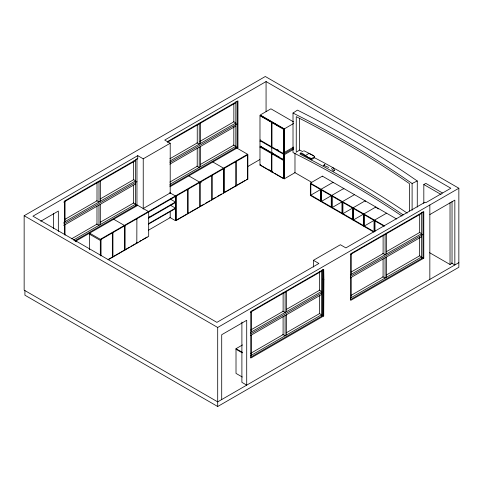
<?xml version="1.0" encoding="UTF-8"?>
<svg xmlns="http://www.w3.org/2000/svg" width="483" height="483" viewBox="0 0 483 483"><rect width="100%" height="100%" fill="white"/><g stroke="black" fill="none" stroke-linecap="round" stroke-linejoin="round"><path stroke-width="0.72" d="M96.974 206.181L96.974 224.154L71.508 238.862M97.005 182.103L97.005 200.831L65.006 219.306M133.616 185.025L133.616 203.005L100.241 222.271M133.64 160.954L133.64 179.676L100.265 198.948M135.645 159.583L135.62 205.704M197.221 148.305L197.221 166.279L169.823 182.097M197.245 124.982L197.245 142.956L169.847 158.774M233.814 126.425L233.814 145.154L200.517 164.377M233.844 103.851L233.844 121.825L199.89 141.428M235.849 101.732L235.825 147.852M241.892 322.034L241.892 382.349L246.71 385.126L246.71 320.289L221.709 334.719L221.709 399.562M283.098 316.655L283.098 334.628L250.611 353.387M283.123 292.577L283.123 311.306L250.635 330.058M319.547 295.608L319.547 313.588L286.383 332.733M319.577 271.537L319.577 290.259L286.407 309.41M321.581 270.166L321.551 316.287M323.9 279.651L323.713 269.345L250.786 311.45L250.786 358.072L323.713 315.967L323.9 279.651L322.91 279.132L322.91 269.617L322.885 315.52L250.635 357.233M383.079 258.93L383.079 276.904L351.153 295.342M383.11 235.601L383.11 253.581L351.177 272.014M419.636 237.075L419.636 255.797L386.376 275.002M419.667 214.494L419.667 232.474L386.4 251.679M421.671 212.381L421.641 258.502M423.784 258.194L423.784 211.572L350.694 253.768L350.664 300.408L423.784 258.194L422.577 257.499M322.91 279.132L322.91 315.496L323.713 315.96L322.511 315.272M403.202 214.911A1042.423 601.836 0 0 0 314.143 161.479L300.088 154.18C299.955 149.362 308.86 159.583 310.255 157.935L311.094 158.744L311.137 159.909L314.536 157.742L314.524 156.661L313.763 155.828L307.116 152.344L304.115 150.841L303.457 150.998M283.563 153.666L284.046 152.894L284.046 129.027L272.334 122.265L271.851 122.543L271.851 146.904L283.563 153.666L283.563 129.305L271.851 122.543M323.984 165.12L324.962 164.486M401.965 216.052A1042.139 601.673 0 0 0 303.59 157.935L293.012 152.556L293.012 113.04L297.468 110.112L308.287 115.618A1048.895 605.573 0 0 1 408.515 174.961L417.27 180.98L417.27 207.08M323.719 165.301L324.612 164.709M299.611 118.184L299.611 150.05L296.248 152.23L296.248 116.663L303.59 120.394A1042.139 601.673 0 0 1 403.202 179.344L409.385 183.594L409.385 211.011M305.6 155.496L308.975 153.322L313.763 155.828M314.536 156.74L311.137 158.901L300.088 153.177M458.85 262.643L217.7 401.874L24.15 290.132L24.15 215.72L265.3 76.495L458.85 188.237L458.85 267.28L217.7 406.505L24.917 295.204L24.917 290.573M170.209 193.598L170.209 143.24L143.234 158.816L137.752 155.653L32.935 216.167L216.897 322.372L318.901 263.476L313.419 260.313L313.419 267.081M313.419 260.313L340.4 244.736L345.882 247.9L425.028 202.208L425.831 202.673L450.826 188.237L266.067 81.567L164.727 140.076L170.209 143.24M167.323 141.664L237.95 100.887L237.95 147.508L169.913 186.788M63.738 202.129L135.645 160.61M167.281 142.346L235.849 102.764M40.753 221.22L58.334 211.071L58.334 231.423M63.708 222.367L135.645 180.835L133.356 179.513M169.871 161.074L235.849 122.984L233.555 121.662M63.708 223.913L136.985 181.608M169.871 162.62L237.189 123.757M63.708 225.452L135.62 183.938M169.871 164.166L235.825 126.087M259.981 115.691L260.464 115.413L272.255 122.217L271.772 122.495L259.981 115.691L259.981 140.052L271.772 146.856L271.772 122.495M73.404 240.081L135.62 204.164L133.326 202.836M169.841 184.403L235.825 146.307L233.531 144.985M74.702 240.878L136.961 204.931L136.985 158.297M169.841 185.943L237.159 147.08L237.189 101.195M75.475 241.313L137.752 205.36M90.104 233.977L89.621 234.255L100.313 240.431L100.796 240.154M143.234 208.523L170.209 192.946M259.981 141.223L260.464 140.945M283.563 129.305L284.046 129.027M293.682 121.964L270.915 108.82L260.222 114.996L284.288 128.889L293.724 123.437M89.621 249.735L89.621 233.144L100.313 239.32L247.616 154.276L247.616 178.976L246.318 179.73M100.555 255.398L100.555 239.737L175.426 196.515M187.857 189.396L187.857 213.758L176.144 220.52L175.667 220.242L175.667 196.376L247.857 154.753L247.857 179.115L236.066 185.925L235.583 185.647M261.182 147.013L260.705 147.291L260.705 146.361L279.953 157.476M112.11 233.621L112.587 233.343M124.379 226.539L124.862 226.261M175.426 197.07L175.903 196.792L175.903 219.825M199.491 183.178L201.441 182.049M223.551 169.279L224.034 169.002M148.444 217.616L175.426 202.039L170.209 199.026M149.012 217.35L150.298 216.607M148.444 218.171L175.426 202.594M271.772 148.027L272.255 147.75M148.444 223.695L175.426 208.119L170.209 205.112M247.845 166.496L259.806 159.589M148.444 224.16L175.426 208.584M272.255 152.755L271.772 153.033L271.772 147.472M260.464 147.152L259.981 146.935L259.981 165.089L260.464 164.812M148.372 230.258L170.209 217.646L170.209 211.632M293.724 147.025L284.288 152.477L283.805 152.199L283.805 129.166L282.549 128.442M293.724 148.142L284.288 153.588L282.984 152.839M293.724 149.253L284.288 154.699L259.981 140.668L259.981 146.222L283.563 159.843L284.046 159.559L284.046 154.56M108.12 259.516L129.583 247.121M130.887 246.372L135.439 243.746M136.737 242.991L138.041 242.243M139.339 241.488L141.29 240.365M142.594 239.61L147.146 236.984M169.762 217.386L175.426 220.659L189.082 212.774M190.38 212.019L198.187 207.515M199.491 206.766L204.043 204.134M205.341 203.385L209.894 200.753M211.198 200.004L215.75 197.378M217.048 196.623L221.6 193.997M235.909 185.738L223.551 192.868L223.551 168.169L212.858 161.998M237.213 184.983L245.014 180.479M108.192 259.751L112.75 257.119L112.75 232.758M112.267 256.841L112.829 257.071L124.62 250.266L124.62 225.845L125.103 225.627L125.103 249.989L124.62 249.711M125.103 249.989L136.816 243.227L136.894 218.817L136.333 219.083M187.458 213.432L187.935 213.709L199.727 206.905L199.727 182.477L200.21 182.266L200.21 206.627L199.727 206.35M200.21 206.627L211.922 199.865L211.922 175.504M223.792 192.451L224.275 192.729L224.275 168.368L223.792 168.585L223.792 193.007L212.001 199.817L212.001 175.456L211.439 175.721M224.275 192.729L235.988 185.967L235.988 161.612M259.981 165.089L271.694 171.851L272.171 171.574M271.851 153.787L271.851 171.942L272.334 171.664M271.851 171.942L283.563 178.704L284.046 178.426L284.046 160.767L259.981 146.935M274.531 173.21L284.288 178.843L294.98 172.666L294.98 153.051M373.89 232.124L310.352 195.434L310.352 183.087L322.384 176.138L396.621 218.998M310.829 183.92L310.829 195.156L320.966 189.306M321.527 190.097L321.527 201.333L331.658 195.482M332.219 196.267L332.219 207.509L342.356 201.659M354.468 194.661L342.435 201.61L342.435 213.957M342.918 202.443L342.918 213.679L353.049 207.835M353.61 208.62L353.61 219.856L363.747 214.005M423.82 203.379L423.82 184.53L425.831 183.377L442.446 192.971M364.309 214.796L364.309 226.032L373.806 220.55M386.557 213.19L374.524 220.133L374.524 231.749M24.15 215.72L217.7 327.468L458.85 188.237M250.454 312.26L321.581 271.192M350.338 254.589L421.671 213.408M429.84 214.561L454.841 200.125L454.841 264.962L451.4 262.975M250.454 332.479L321.581 291.418L319.287 290.096M350.338 274.815L421.671 233.633L419.377 232.305M250.659 333.904L322.91 292.191M350.543 276.24L423.005 234.4L423.005 211.844M250.429 335.582L321.551 294.521M350.308 277.918L421.641 236.736M242.303 377.024L236.012 373.395L236.012 348.696L242.514 344.94M236.495 348.974L236.012 349.251L242.303 352.88M250.429 355.808L321.551 314.747L319.263 313.419M350.308 298.144L421.641 256.956L419.353 255.634M350.519 299.569L422.981 257.729L422.981 234.418M429.574 252.694L450.029 264.497L452.034 263.344L452.034 201.52M333.644 171.03L334.604 170.221M293.012 113.04L303.59 118.413A1042.139 601.673 0 0 1 403.202 177.37L412.108 183.492L417.27 180.98M247.374 154.971L247.857 154.753M235.505 161.823L236.066 161.564L236.066 185.925M223.315 168.863L223.792 168.652M199.25 182.761L199.727 182.544M187.374 189.614L187.935 189.348L187.935 213.709M175.667 196.376L176.144 196.158L176.144 220.52M148.203 212.23L148.686 212.013L148.686 236.374L136.894 243.178L136.411 242.901M124.137 226.122L124.62 225.905M112.267 232.975L112.829 232.715L112.829 257.071M100.555 239.737L101.038 239.52L101.038 255.761M323.676 165.403L328.778 167.444M272.334 154.005L271.694 153.697L271.694 171.851M284.046 160.767L283.563 160.549L283.563 178.704M299.611 150.05L302.817 151.674M314.536 157.742L317.717 159.408A1047.494 604.764 0 0 1 407.187 213.106M423.82 184.53L441.082 194.498M260.705 115.829L272.014 122.356M272.497 122.634L273.752 123.364M275.008 124.089L281.293 127.717M277.133 149.458L278.431 150.207M365.643 201.671L365.166 200.837L353.133 207.787L353.133 220.133M375.376 207.292L375.859 207.569L375.859 207.014L363.826 213.957L363.826 226.31M376.988 208.221L378.286 208.97M281.239 158.219L282.519 158.961M294.793 172.558L311.77 182.363M310.352 183.087L384.589 225.947M310.352 183.643L384.088 226.213M236.761 146.82L237.95 147.508M236.924 148.1L247.616 154.276M268.922 169.696L270.22 170.445M260.222 164.951L267.377 169.08M268.675 169.829L273.227 172.461M310.829 195.156L320.561 200.777L320.561 189.535M321.527 201.333L331.26 206.953L331.26 195.712M332.219 207.509L341.952 213.124L341.952 201.888M342.918 213.679L352.65 219.3L352.65 208.064M353.61 219.856L363.343 225.476L363.343 214.235M364.309 226.032L374.041 231.653L374.041 220.411M196.961 142.793L199.25 144.115L199.25 123.889M382.82 253.412L385.114 254.74L385.114 234.515M247.374 178.837L247.857 179.115M235.505 185.689L235.988 185.967M196.931 166.116L199.225 167.438L199.225 147.218M382.796 276.741L385.084 278.063L385.084 257.844M223.315 192.729L223.792 193.007M188.793 175.89L199.491 182.061M211.439 199.588L211.922 199.865M199.25 206.627L199.727 206.905M169.762 192.687L175.426 195.959L175.426 220.659M136.556 204.671L148.444 211.536L148.444 212.647M96.715 200.662L99.009 201.991L99.009 181.765M282.839 311.143L285.127 312.465L285.127 292.239M113.686 219.252L124.379 225.428L124.379 250.128M136.333 242.949L136.816 243.227M96.691 223.991L98.979 225.313L98.979 205.094M282.809 334.465L285.103 335.788L285.103 315.568M124.137 249.989L124.62 250.266M236.012 348.696L242.303 352.324M75.257 241.029L76.477 241.856M332.811 167.486L334.598 170.197M331.567 168.344L333.348 171.054M450.029 202.679L450.029 264.497M429.84 204.985L429.84 279.397M412.108 183.492L412.108 210.334M386.448 233.742L386.448 253.967M386.424 257.071L386.424 277.29M375.001 220.966L375.001 231.46M351.226 254.076L351.226 274.302M351.201 277.405L351.201 297.625M343.775 189.046L343.775 188.491L331.743 195.434L331.743 207.787M333.077 182.87L333.077 182.314L321.044 189.258L321.044 201.61M322.384 176.138L322.384 176.693M308.975 153.322L308.975 153.829M286.461 291.472L286.461 311.692M286.437 314.795L286.437 335.021M284.288 128.889L284.288 178.843M283.805 154.421L283.805 159.142M283.805 159.698L283.805 178.01M283.563 154.282L283.563 159.843M266.067 81.567L266.067 111.633M260.222 139.696L260.222 140.807M260.222 146.089L260.222 147.599M251.341 311.746L251.341 331.966M251.317 335.069L251.317 355.295M217.7 327.468L217.7 406.505M200.59 123.117L200.59 143.342M200.56 146.446L200.56 166.665M143.234 158.816L143.234 209.169M137.752 155.653L137.752 158.738L64.444 201.061L64.444 234.146M112.346 232.927L112.346 256.793M100.349 180.992L100.349 201.212M100.319 204.315L100.319 224.541M100.313 239.32L100.313 255.912M65.048 201.369L65.048 221.594M65.024 224.698L65.024 235.185M53.565 213.589L53.565 228.67"/></g></svg>
